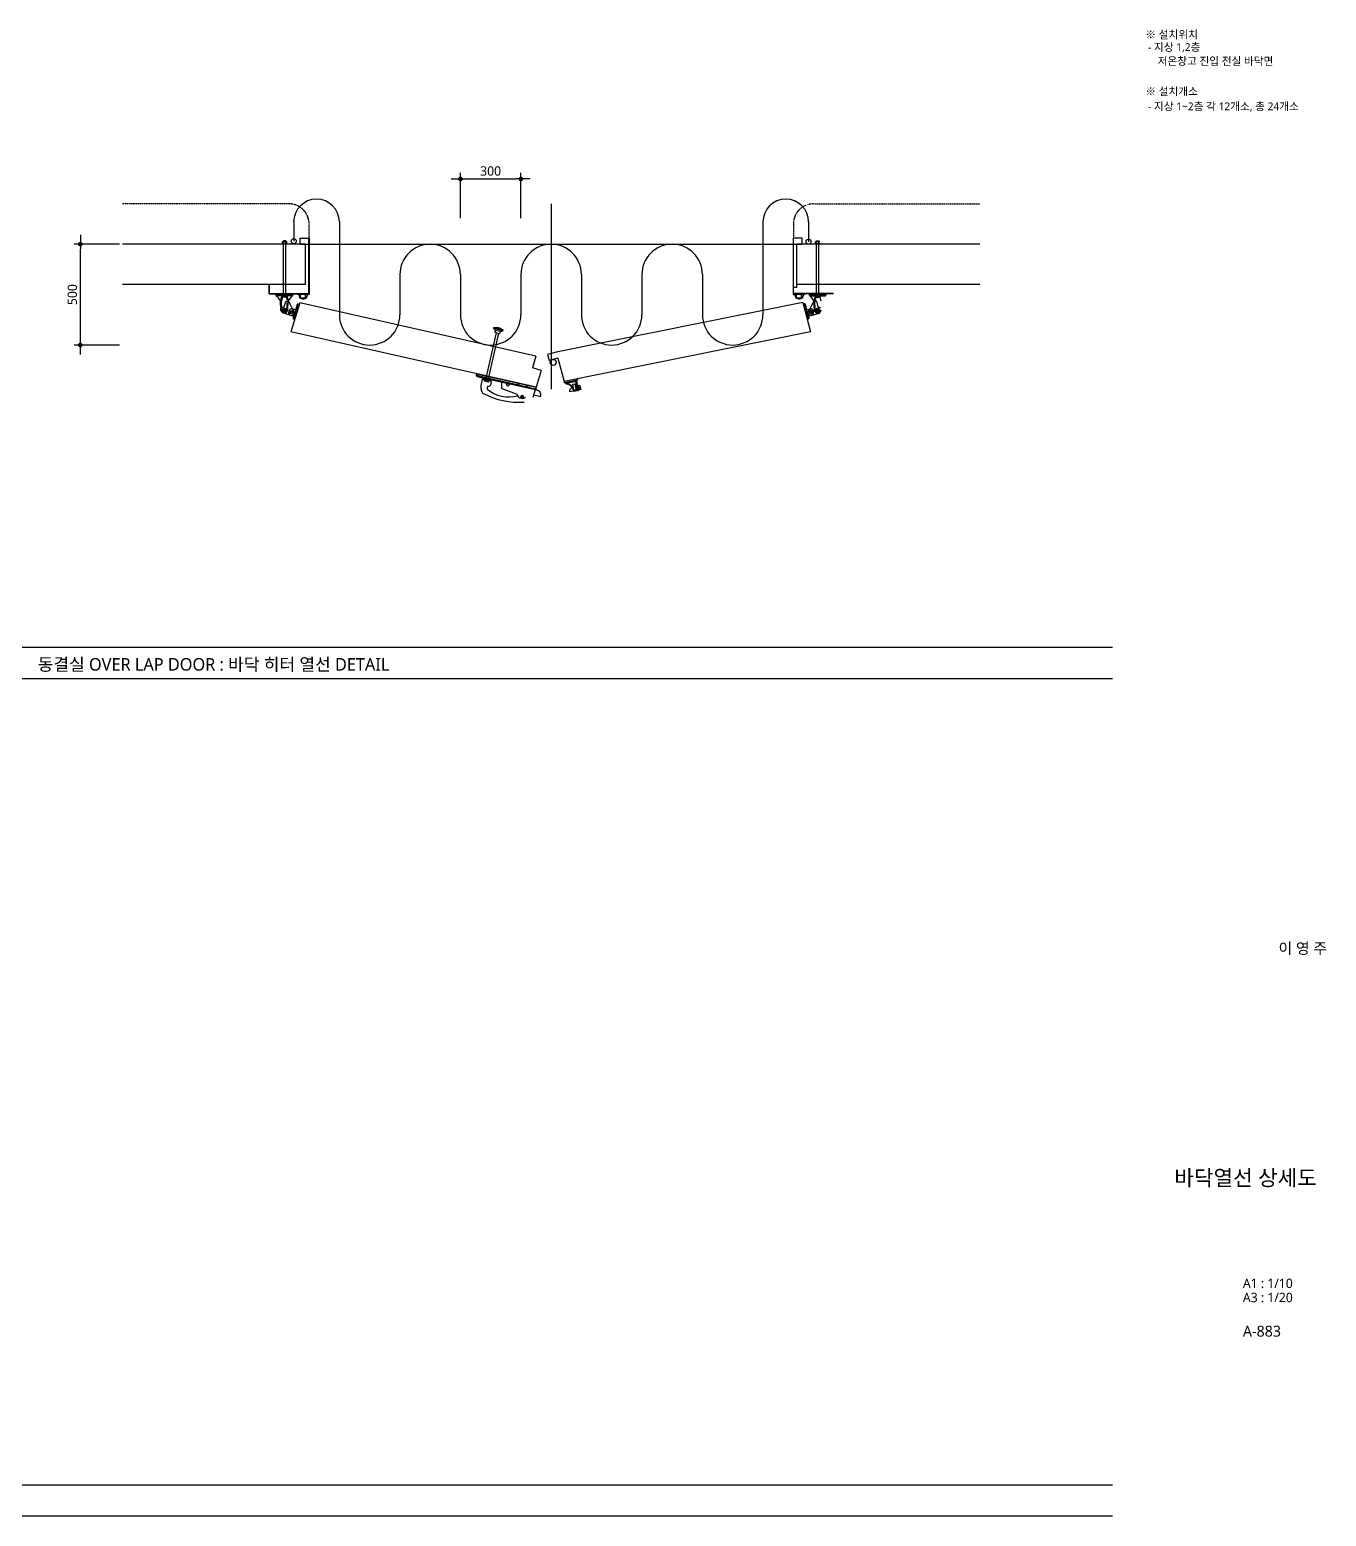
# Model space of a CAD drawing. Header units: millimetres. Extents: x 232323 to 272954, y -5343 to 8721.
# Drawn here: x 256901 to 261050, y 607 to 5365 of the extents above; entities that cross this region are included whole.
import ezdxf
from ezdxf.enums import TextEntityAlignment as Align

# ---------------------------------------------------------------- set-up
doc = ezdxf.new("R2010")
doc.units = ezdxf.units.MM
doc.header["$MEASUREMENT"] = 0
doc.linetypes.add('HID', pattern=[2, 1.1, -0.9])
doc.linetypes.add('HIDDEN', pattern=[0.375, 0.25, -0.125])
doc.layers.get('0').update_dxf_attribs({"linetype": 'CONTINUOUS'})
for name, color, linetype, lineweight in [('A-BORD-TEXT', 3, 'CONTINUOUS', 25), ('A-DIMS', 7, 'CONTINUOUS', 25), ('A-MKXX-NAME', 3, 'CONTINUOUS', 25), ('A-XXXX-TABL', 7, 'CONTINUOUS', 25), ('A-XXXX-TXT2', 3, 'CONTINUOUS', 25)]:
    doc.layers.add(name, color=color, linetype=linetype, lineweight=lineweight)
for name, color, linetype in [('ETC', 6, 'CONTINUOUS'), ('HAT', 5, 'CONTINUOUS'), ('PL', 7, 'CONTINUOUS'), ('WAL', 3, 'CONTINUOUS'), ('걸레받이', 9, 'HIDDEN'), ('방열도어', 8, 'CONTINUOUS')]:
    doc.layers.add(name, color=color, linetype=linetype)
doc.styles.add('HY울릉도L', font='')
doc.styles.add('맑은고딕', font='malgun.ttf')
doc.styles.get('HY울릉도L').set_extended_font_data('HYwulM')
doc.dimstyles.new('CDIM', dxfattribs={"dimtxt": 3, "dimasz": 1.5, "dimexe": 2, "dimexo": 1, "dimgap": 1, "dimtad": 1, "dimdec": 0, "dimrnd": 0.5, "dimzin": 0, "dimdsep": 32, "dimlunit": 6, "dimtxsty": 'HY울릉도L', "dimblk1": '_CIDOT', "dimblk2": '_CIDOT', "dimsah": 1, "dimcen": 5.5, "dimclrd": 2, "dimclre": 2, "dimclrt": 7, "dimadec": 0, "dimazin": 0, "dimtfac": 1, "dimtdec": 0, "dimtix": 1, "dimtmove": 2, "dimatfit": 1, "dimldrblk": '_CIDOT', "dimfxl": 1, "dimtolj": 1, "dimtzin": 0, "dimlwd": -1, "dimarcsym": 0})

# ---------------------------------------------------------------- blocks, each defined once
blk = doc.blocks.new('_CIDOT')
at = {"color": 0, "linetype": 'ByBlock'}
blk.add_line((2, 0), (-1, 0), dxfattribs=at)
at = {"color": 0, "linetype": 'ByBlock', "const_width": 0.5}
blk.add_lwpolyline([(-0.25, 0, 1), (0.25, 0, 1)], format="xyb", close=True, dxfattribs=at)
blk = doc.blocks.new('*D91')
at = {"layer": 'A-DIMS', "lineweight": -2, "transparency": 16777216}
for p, q in [((258279, 4762.4), (258279, 4907.4)), ((258472.6, 4762.4), (258472.6, 4907.4))]:
    blk.add_line(p, q, dxfattribs=at)
at = {"layer": 'A-DIMS', "transparency": 16777216}
blk.add_line((258294, 4887.4), (258457.6, 4887.4), dxfattribs=at)
at = {"layer": 'A-DIMS', "transparency": 16777216, "xscale": 15, "yscale": 15, "zscale": 15, "rotation": 180}
blk.add_blockref('_CIDOT', (258279, 4887.4), dxfattribs=at)
at = {"layer": 'A-DIMS', "transparency": 16777216, "xscale": 15, "yscale": 15, "zscale": 15}
blk.add_blockref('_CIDOT', (258472.6, 4887.4), dxfattribs=at)
at = {"layer": 'A-DIMS', "color": 3, "transparency": 16777216, "insert": (258375.8, 4912.9), "char_height": 30, "attachment_point": 5, "style": '맑은고딕'}
blk.add_mtext('\\A1;300', dxfattribs=at)
blk = doc.blocks.new('*D92')
at = {"layer": 'A-DIMS', "lineweight": -2, "transparency": 16777216}
for p, q in [((257187.7, 4678.7), (257042.7, 4678.7)), ((257187.7, 4356), (257042.7, 4356))]:
    blk.add_line(p, q, dxfattribs=at)
at = {"layer": 'A-DIMS', "transparency": 16777216}
blk.add_line((257062.7, 4371), (257062.7, 4663.7), dxfattribs=at)
at = {"layer": 'A-DIMS', "transparency": 16777216, "xscale": 15, "yscale": 15, "zscale": 15}
for p, rotation in [((257062.7, 4678.7), 90), ((257062.7, 4356), 270)]:
    blk.add_blockref('_CIDOT', p, dxfattribs=dict(at, rotation=rotation))
at = {"layer": 'A-DIMS', "color": 3, "transparency": 16777216, "insert": (257037.2, 4517.3), "char_height": 30, "attachment_point": 5, "rotation": 90, "style": '맑은고딕'}
blk.add_mtext('\\A1;500', dxfattribs=at)

msp = doc.modelspace()

# ---------------------------------------------------------------- linework, layer by layer
msp.add_line((260366.3, 3288), (253178.8, 3288))
at = {"layer": 'A-XXXX-TABL'}
for p, q in [((260366.3, 3388), (253178.8, 3388)), ((260366.3, 707), (253178.8, 707)), ((260366.3, 607), (253178.8, 607))]:
    msp.add_line(p, q, dxfattribs=at)
at = {"layer": 'ETC', "color": 9}
for p, q in [((258569.4, 4807.8), (258569.4, 4214.4)), ((257708.6, 4678.7), (257708.6, 4679.7)), ((257708.6, 4679.4), (257724.1, 4679.4)), ((257709.2, 4680.3), (257723.4, 4680.3)), ((257709.6, 4680.3), (257709.6, 4686.8)), ((257710.2, 4687.4), (257722.5, 4687.4)), ((257712.5, 4509.3), (257712.5, 4689.8)), ((257720.2, 4689.8), (257712.5, 4689.8)), ((257712.8, 4686.8), (257712.8, 4680.3)), ((257719.9, 4686.8), (257719.9, 4680.3)), ((257720.2, 4509.3), (257720.2, 4689.8)), ((257723.1, 4680.3), (257723.1, 4686.8)), ((257724.1, 4678.7), (257724.1, 4679.7)), ((257765.7, 4698.1), (257794.8, 4698.1)), ((257765.7, 4678.7), (257765.7, 4698.1)), ((257782.7, 4678.7), (257765.7, 4678.7)), ((257766.2, 4679.2), (257766.2, 4697.6)), ((257766.2, 4697.6), (257794.3, 4697.6)), ((257766.2, 4679.2), (257782.7, 4679.2)), ((257794.3, 4520.6), (257794.3, 4697.6)), ((257794.8, 4698.1), (257794.8, 4518.8)), ((259344.1, 4698.1), (259344.1, 4518.8)), ((259373.2, 4698.1), (259344.1, 4698.1)), ((259344.6, 4520.6), (259344.6, 4697.6)), ((259372.7, 4697.6), (259344.6, 4697.6)), ((259356.2, 4539.9), (259356.2, 4679.2)), ((259372.7, 4679.2), (259356.2, 4679.2)), ((259356.2, 4678.7), (259373.2, 4678.7)), ((259372.7, 4679.2), (259372.7, 4697.6)), ((259373.2, 4678.7), (259373.2, 4698.1)), ((259414.8, 4678.7), (259414.8, 4679.7)), ((259430.3, 4679.4), (259414.8, 4679.4)), ((259429.7, 4680.3), (259415.5, 4680.3)), ((259415.8, 4680.3), (259415.8, 4686.8)), ((259428.7, 4687.4), (259416.4, 4687.4)), ((259418.7, 4509.3), (259418.7, 4689.8)), ((259418.7, 4689.8), (259426.4, 4689.8)), ((259419, 4686.8), (259419, 4680.3)), ((259426.1, 4686.8), (259426.1, 4680.3)), ((259426.4, 4509.3), (259426.4, 4689.8)), ((257665.9, 4549.6), (257665.9, 4520.1)), ((257666.5, 4549.6), (257666.5, 4520.6)), ((257666.5, 4520.6), (257794.3, 4520.6)), ((257795.3, 4553.4), (257794.8, 4553.4)), ((257795.3, 4553.4), (257795.3, 4518.2)), ((259343.6, 4553.4), (259344.1, 4553.4)), ((259343.6, 4553.4), (259343.6, 4518.2)), ((259356.2, 4539.9), (259344.6, 4539.9)), ((259472.4, 4520.6), (259344.6, 4520.6)), ((257665.9, 4520.1), (257794.8, 4520.1)), ((257688.3, 4517.2), (257688.3, 4520.1)), ((257743.2, 4516.8), (257688.3, 4516.8)), ((257740.2, 4513.6), (257691.2, 4513.6)), ((257707.5, 4513.6), (257702.7, 4496.6)), ((257704.4, 4468), (257703.2, 4495.5)), ((257705.5, 4469.3), (257706.9, 4473.8)), ((257710.9, 4513.6), (257706.3, 4497.5)), ((257707.5, 4469), (257706.3, 4497.5)), ((257706.9, 4473.8), (257714.9, 4478.1)), ((257708.6, 4520.1), (257708.6, 4519.1)), ((257708.6, 4519.4), (257724.1, 4519.4)), ((257709.2, 4518.4), (257723.4, 4518.4)), ((257709.6, 4518.4), (257709.6, 4512)), ((257710.2, 4511.3), (257722.5, 4511.3)), ((257710.6, 4471.1), (257716, 4473.9)), ((257720.2, 4509.3), (257712.5, 4509.3)), ((257712.8, 4512), (257712.8, 4518.4)), ((257714.9, 4478.1), (257720.3, 4496)), ((257716, 4473.9), (257721.2, 4470.5)), ((257719.9, 4512), (257719.9, 4518.4)), ((257720.3, 4496), (257730.8, 4492.8)), ((257720.6, 4513.6), (257725.2, 4497.5)), ((257723.1, 4518.4), (257723.1, 4512)), ((257723.9, 4513.6), (257728.8, 4496.6)), ((257723.9, 4469), (257725.2, 4497.5)), ((257724.1, 4520.1), (257724.1, 4519.1)), ((257727.1, 4468), (257728.3, 4495.5)), ((257730.8, 4492.8), (257734.1, 4486.1)), ((257734.1, 4486.1), (257741.7, 4471)), ((257764.8, 4490.7), (257736.7, 4397.8)), ((257743.2, 4517.2), (257743.2, 4520.1)), ((257756.5, 4485.4), (257743.4, 4442.2)), ((257745.1, 4439), (257759.7, 4487.2)), ((257756.7, 4520.1), (257756.7, 4518.8)), ((257756.7, 4518.8), (257794.8, 4518.8)), ((257763.4, 4486), (257759.7, 4487.2)), ((257761.9, 4518.8), (257761.9, 4515.5)), ((257763.2, 4518.8), (257763.2, 4515.5)), ((258520.7, 4320.4), (257764.8, 4490.7)), ((257767.7, 4507.1), (257767.7, 4518.8)), ((257767.7, 4507.1), (257783.8, 4507.1)), ((257773.5, 4505.2), (257778, 4505.2)), ((257773.5, 4503.9), (257778, 4503.9)), ((257783.8, 4507.1), (257783.8, 4518.8)), ((257788.3, 4518.8), (257788.3, 4515.5)), ((257789.6, 4518.8), (257789.6, 4515.5)), ((257795.3, 4518.2), (257789.6, 4518.2)), ((259374.8, 4492.2), (258585.7, 4332.7)), ((259343.6, 4518.2), (259349.3, 4518.2)), ((259472.9, 4520.1), (259344.1, 4520.1)), ((259344.1, 4518.8), (259382.2, 4518.8)), ((259349.3, 4518.8), (259349.3, 4515.5)), ((259350.5, 4518.8), (259350.5, 4515.5)), ((259355.1, 4507.1), (259355.1, 4518.8)), ((259355.1, 4507.1), (259371.2, 4507.1)), ((259360.9, 4505.2), (259365.4, 4505.2)), ((259360.9, 4503.9), (259365.4, 4503.9)), ((259371.2, 4507.1), (259371.2, 4518.8)), ((259374.8, 4492.2), (259399.9, 4398.5)), ((259375.7, 4518.8), (259375.7, 4515.5)), ((259376.1, 4487.6), (259379.8, 4488.6)), ((259377, 4518.8), (259377, 4515.5)), ((259392.9, 4439.9), (259379.8, 4488.6)), ((259382.2, 4520.1), (259382.2, 4518.8)), ((259393.5, 4447.5), (259383, 4486.7)), ((259395.7, 4517.2), (259395.7, 4520.1)), ((259395.7, 4516.8), (259450.6, 4516.8)), ((259405.3, 4486.7), (259397.4, 4471.9)), ((259398.7, 4513.6), (259447.7, 4513.6)), ((259408.9, 4493.3), (259405.3, 4486.7)), ((259419.5, 4496.1), (259408.9, 4493.3)), ((259415, 4513.6), (259410.1, 4496.6)), ((259411.8, 4468), (259410.6, 4495.5)), ((259418.3, 4513.6), (259413.7, 4497.5)), ((259414.9, 4469), (259413.7, 4497.5)), ((259414.8, 4520.1), (259414.8, 4519.1)), ((259430.3, 4519.4), (259414.8, 4519.4)), ((259429.7, 4518.4), (259415.5, 4518.4)), ((259415.8, 4518.4), (259415.8, 4512)), ((259428.7, 4511.3), (259416.4, 4511.3)), ((259422.8, 4473.9), (259417.7, 4470.5)), ((259418.7, 4509.3), (259426.4, 4509.3)), ((259419, 4512), (259419, 4518.4)), ((259424.4, 4478), (259419.5, 4496.1)), ((259428.3, 4471.1), (259422.8, 4473.9)), ((259432.2, 4473.5), (259424.4, 4478)), ((259426.1, 4512), (259426.1, 4518.4)), ((259428, 4513.6), (259432.6, 4497.5)), ((257707.5, 4469), (257704.6, 4467.6)), ((257710.5, 4459.3), (257704.6, 4467.6)), ((257705.5, 4469.3), (257705, 4467.6)), ((257709.9, 4458.5), (257705, 4467.6)), ((257712.5, 4462), (257707.5, 4469)), ((257733.3, 4451.4), (257709.9, 4458.5)), ((257710.3, 4465), (257710.6, 4471.1)), ((257715.4, 4461.6), (257710.3, 4465)), ((257711.5, 4458.7), (257712.5, 4462)), ((257719.9, 4458.7), (257711.5, 4458.7)), ((257718.9, 4462), (257712.5, 4462)), ((257720.9, 4464.4), (257715.4, 4461.6)), ((257718.9, 4462), (257723.9, 4469)), ((257719.9, 4458.7), (257718.9, 4462)), ((257721.2, 4470.5), (257720.9, 4464.4)), ((257720.9, 4459.3), (257726.9, 4467.6)), ((257727.1, 4468), (257723.9, 4469)), ((257731.1, 4466.2), (257729.4, 4460.6)), ((257731.6, 4460), (257733.7, 4465.8)), ((257735.6, 4455.4), (257731.6, 4460)), ((257733.3, 4451.4), (257737.1, 4450.3)), ((257733.7, 4465.8), (257739.7, 4466.9)), ((257743.8, 4448.1), (257734.6, 4450.9)), ((257741.6, 4456.4), (257735.6, 4455.4)), ((257745.3, 4452.9), (257737.1, 4450.3)), ((257739.7, 4466.9), (257743.7, 4462.2)), ((257750, 4468.5), (257740.7, 4471.3)), ((257743.7, 4462.2), (257741.6, 4456.4)), ((257741.7, 4471), (257747.3, 4459.7)), ((257748.8, 4437.8), (257745.1, 4439)), ((257747.3, 4459.7), (257745.3, 4452.9)), ((259388.9, 4469.6), (259398.3, 4472.1)), ((259389.1, 4438.9), (259392.9, 4439.9)), ((259397.4, 4471.9), (259391.3, 4460.7)), ((259391.3, 4460.7), (259393.2, 4453.8)), ((259393.2, 4453.8), (259401.3, 4451)), ((259393.5, 4447.5), (259394.7, 4443.1)), ((259394.4, 4449), (259403.8, 4451.5)), ((259399.1, 4467.7), (259395, 4463.1)), ((259395, 4463.1), (259396.9, 4457.3)), ((259396.9, 4457.3), (259402.9, 4456)), ((259405.1, 4466.4), (259399.1, 4467.7)), ((259405.1, 4452), (259401.3, 4451)), ((259402.9, 4456), (259407, 4460.6)), ((259407, 4460.6), (259405.1, 4466.4)), ((259405.1, 4452), (259428.7, 4458.3)), ((259407.8, 4466.6), (259409.3, 4461)), ((259411.8, 4468), (259414.9, 4469)), ((259417.9, 4459.3), (259412, 4467.6)), ((259420, 4462), (259414.9, 4469)), ((259417.7, 4470.5), (259418, 4464.4)), ((259418, 4464.4), (259423.5, 4461.6)), ((259419, 4458.7), (259420, 4462)), ((259419, 4458.7), (259427.3, 4458.7)), ((259420, 4462), (259426.4, 4462)), ((259423.5, 4461.6), (259428.6, 4465)), ((259426.4, 4462), (259431.4, 4469)), ((259427.3, 4458.7), (259426.4, 4462)), ((259428.6, 4465), (259428.3, 4471.1)), ((259428.4, 4459.3), (259434.3, 4467.6)), ((259428.7, 4458.3), (259433.9, 4467.3)), ((258521, 4221.1), (257736.7, 4397.8)), ((258359.1, 4239.9), (258394.4, 4395.4)), ((258401.3, 4393.8), (258366, 4238.3)), ((258384.7, 4409.5), (258385, 4410.7)), ((258384.7, 4409.5), (258416.2, 4402.3)), ((258385, 4410.7), (258416.4, 4403.6)), ((258390.3, 4396.3), (258391.7, 4404)), ((258394.4, 4395.4), (258390.3, 4396.3)), ((258391.7, 4403.9), (258407.4, 4400.3)), ((258394.4, 4395.4), (258401.3, 4393.8)), ((258401.3, 4393.8), (258405.4, 4392.9)), ((258405.4, 4392.9), (258407.4, 4400.3)), ((258416.2, 4402.3), (258416.4, 4403.6)), ((259399.9, 4398.5), (258610.8, 4239)), ((258585.7, 4332.7), (258557.6, 4325.2)), ((258520.7, 4320.4), (258509.5, 4283.3)), ((258537.3, 4274.9), (258509.5, 4283.3)), ((258557.6, 4325.2), (258562.6, 4306.5)), ((258590.7, 4314), (258562.6, 4306.5)), ((258590.7, 4314), (258610.8, 4239)), ((258330.9, 4264.2), (258329.7, 4259.2)), ((258329.7, 4259.2), (258519.8, 4216)), ((258331.9, 4255.7), (258329.7, 4259.2)), ((258330.9, 4264.2), (258521, 4221.1)), ((258331.9, 4255.7), (258519.2, 4213.2)), ((258335.9, 4263.1), (258334.7, 4258.1)), ((258334.7, 4255.1), (258334.7, 4258.1)), ((258348.6, 4246), (258344.5, 4225.7)), ((258350.1, 4247), (258376.5, 4241)), ((258351.7, 4251.2), (258351.6, 4250.6)), ((258352.6, 4249.1), (258375.2, 4243.9)), ((258355.9, 4240.6), (258357.5, 4247.5)), ((258369.1, 4237.6), (258355.9, 4240.6)), ((258370.7, 4244.5), (258357.5, 4247.5)), ((258366, 4238.3), (258359.1, 4239.9)), ((258369.1, 4237.6), (258370.7, 4244.5)), ((258377.5, 4239.4), (258375.1, 4227.5)), ((258376.9, 4245.5), (258376.8, 4244.9)), ((258410.3, 4235.3), (258410.6, 4218.2)), ((258537.3, 4274.9), (258521, 4221.1)), ((258610.8, 4239), (258611.3, 4236.5)), ((258611.3, 4236.5), (258653.7, 4244.9)), ((258615.8, 4233.4), (258611.3, 4236.5)), ((258615.8, 4233.4), (258650.7, 4240.4)), ((258646.9, 4239.6), (258652.7, 4210.5)), ((258650.7, 4240.4), (258653.7, 4244.9)), ((258650.7, 4240.4), (258656.7, 4210)), ((258653.2, 4247.5), (258653.7, 4244.9)), ((258367.5, 4223.5), (258373.4, 4225.5)), ((258458.9, 4198.4), (258412.7, 4215.3)), ((258458.9, 4198.4), (258461.3, 4194.6)), ((258461.9, 4229.2), (258463.1, 4234.2)), ((258464.4, 4225.6), (258461.9, 4229.2)), ((258466.9, 4228), (258468.1, 4233.1)), ((258467.6, 4224.9), (258466.9, 4228)), ((258490.2, 4222.8), (258488.3, 4220.2)), ((258490.2, 4222.8), (258491.4, 4227.8)), ((258491.5, 4219.5), (258495.3, 4221.6)), ((258495.3, 4221.6), (258496.4, 4226.7)), ((258511.9, 4189.1), (258519.2, 4213.2)), ((258514.1, 4196.5), (258536.2, 4191.5)), ((258519.8, 4216), (258516.3, 4213.9)), ((258521, 4221.1), (258519.2, 4213.2)), ((258519.2, 4213.2), (258523, 4212.3)), ((258617.1, 4233.7), (258617.4, 4232.1)), ((258650, 4210.8), (258627.8, 4206.4)), ((258639.8, 4218.8), (258635.5, 4217.9)), ((258637.6, 4230.2), (258645.8, 4231.8)), ((258637.6, 4230.2), (258639.8, 4218.8)), ((258640.5, 4212), (258655.7, 4215.1)), ((258642.6, 4208.5), (258652.7, 4210.5)), ((258645.8, 4231.8), (258650, 4210.8)), ((258652.7, 4210.5), (258655.7, 4215.1)), ((258653.3, 4227.1), (258654.3, 4227.3)), ((258654.3, 4227.3), (258657.7, 4210.2)), ((258656.5, 4226.1), (258654.6, 4225.7)), ((258656.5, 4226.1), (258659.3, 4212.1)), ((258661.7, 4226.1), (258656.7, 4225.1)), ((258656.7, 4210), (258657.7, 4210.2)), ((258659.3, 4212.1), (258657.4, 4211.8)), ((258662.9, 4220.1), (258657.9, 4219.1)), ((258664.1, 4214.1), (258659.1, 4213.1)), ((258661.7, 4226.1), (258664.1, 4214.1))]:
    msp.add_line(p, q, dxfattribs=at)
for centre, radius in [((257715.7, 4467.8), 4.84), ((257715.7, 4467.8), 2.9), ((257737.7, 4461.1), 4.84), ((257737.7, 4461.1), 2.9), ((259401, 4461.8), 4.84), ((259401, 4461.8), 2.9), ((259423.2, 4467.8), 4.84), ((259423.2, 4467.8), 2.9), ((258576, 4300.3), 9.68), ((258431.1, 4228.9), 4.2), ((258476.6, 4190.9), 4.2), ((258476.6, 4190.9), 2.42)]:
    msp.add_circle(centre, radius, dxfattribs=at)
for centre, radius, start, end in [((257709.2, 4679.7), 0.646, 90, 180), ((257710.2, 4686.8), 0.646, 90, 180), ((257710.2, 4681), 0.646, 180, 270), ((257712.1, 4686.8), 0.646, 0, 90), ((257712.1, 4681), 0.646, 270, 0), ((257713.4, 4686.8), 0.646, 90, 180), ((257713.4, 4681), 0.646, 180, 270), ((257719.2, 4686.8), 0.646, 0, 90), ((257719.2, 4681), 0.646, 270, 0), ((257720.5, 4686.8), 0.646, 90, 180), ((257720.5, 4681), 0.646, 180, 270), ((257722.5, 4686.8), 0.646, 0, 90), ((257722.5, 4681), 0.646, 270, 0), ((257723.4, 4679.7), 0.646, 0, 90), ((259415.5, 4679.7), 0.646, 90, 180), ((259416.4, 4686.8), 0.646, 90, 180), ((259416.4, 4681), 0.646, 180, 270), ((259418.4, 4686.8), 0.646, 0, 90), ((259418.4, 4681), 0.646, 270, 0), ((259419.7, 4686.8), 0.646, 90, 180), ((259419.7, 4681), 0.646, 180, 270), ((259425.5, 4686.8), 0.646, 0, 90), ((259425.5, 4681), 0.646, 270, 0), ((259426.8, 4686.8), 0.646, 90, 180), ((259426.8, 4681), 0.646, 180, 270), ((259428.7, 4686.8), 0.646, 0, 90), ((259428.7, 4681), 0.646, 270, 0), ((257689.6, 4517.2), 1.29, 180, 214.0194), ((257632.3, 4461.6), 78.6, 25.5962, 44.3387), ((257709.2, 4519.1), 0.646, 180, 270), ((257710.2, 4517.8), 0.646, 90, 180), ((257710.2, 4512), 0.646, 180, 270), ((257712.1, 4517.8), 0.646, 0, 90), ((257712.1, 4512), 0.646, 270, 0), ((257713.4, 4517.8), 0.646, 90, 180), ((257713.4, 4512), 0.646, 180, 270), ((257719.2, 4517.8), 0.646, 0, 90), ((257719.2, 4512), 0.646, 270, 0), ((257720.5, 4517.8), 0.646, 90, 180), ((257720.5, 4512), 0.646, 180, 270), ((257722.5, 4517.8), 0.646, 0, 90), ((257722.5, 4512), 0.646, 270, 0), ((257723.4, 4519.1), 0.646, 270, 0), ((257799.2, 4461.6), 78.6, 135.6613, 154.4038), ((257741.9, 4517.2), 1.29, 325.9806, 0), ((257759, 4484.7), 2.58, 73.1506, 163.1506), ((257773.5, 4515.5), 11.6, 180, 270), ((257773.5, 4515.5), 10.3, 180, 270), ((257778, 4515.5), 11.6, 270, 0), ((257778, 4515.5), 10.3, 270, 0), ((259360.9, 4515.5), 11.6, 180, 270), ((259360.9, 4515.5), 10.3, 180, 270), ((259365.4, 4515.5), 10.3, 270, 0), ((259365.4, 4515.5), 11.6, 270, 0), ((259380.5, 4486.1), 2.58, 14.9958, 104.9958), ((259397, 4517.2), 1.29, 180, 214.0194), ((259339.7, 4461.6), 78.6, 25.5962, 44.3387), ((259415.5, 4519.1), 0.646, 180, 270), ((259416.4, 4517.8), 0.646, 90, 180), ((259416.4, 4512), 0.646, 180, 270), ((259418.4, 4517.8), 0.646, 0, 90), ((259418.4, 4512), 0.646, 270, 0), ((259419.7, 4517.8), 0.646, 90, 180), ((259419.7, 4512), 0.646, 180, 270), ((259425.5, 4517.8), 0.646, 0, 90), ((259425.5, 4512), 0.646, 270, 0), ((259426.8, 4517.8), 0.646, 90, 180), ((259426.8, 4512), 0.646, 180, 270), ((259428.7, 4517.8), 0.646, 0, 90), ((259428.7, 4512), 0.646, 270, 0), ((257705.6, 4468.3), 1.29, 193.7223, 215.5377), ((257711.5, 4460), 1.29, 215.5377, 270), ((257719.9, 4460), 1.29, 270, 324.4623), ((257725.8, 4468.3), 1.29, 324.4623, 346.2777), ((257736.8, 4458.3), 7.75, 163.1506, 253.1506), ((257738.5, 4463.9), 7.75, 73.1506, 163.1506), ((257745.9, 4441.4), 2.58, 163.1506, 253.1506), ((257743.5, 4446.9), 1.29, 343.1506, 73.1506), ((257750.4, 4469.7), 1.29, 253.1506, 343.1506), ((259388.6, 4470.9), 1.29, 194.9958, 284.9958), ((259392.2, 4442.4), 2.58, 284.9958, 14.9958), ((259394.8, 4447.8), 1.29, 104.9958, 194.9958), ((259400.3, 4464.6), 7.75, 14.9958, 104.9958), ((259401.8, 4459), 7.75, 284.9958, 14.9958), ((259413.1, 4468.3), 1.29, 193.7223, 215.5377), ((259419, 4460), 1.29, 215.5377, 270), ((259427.3, 4460), 1.29, 270, 324.4623), ((258399.8, 4421.6), 19.4, 218.6298, 245.2587), ((258393.7, 4376.3), 35.6, 50.2149, 104.1979), ((258386, 4342.5), 68.2, 63.5209, 90.892), ((258407.7, 4419.8), 19.4, 269.1542, 295.783), ((258349.8, 4245.7), 1.29, 77.2064, 167.2064), ((258352.8, 4250.3), 1.29, 167.2064, 257.2064), ((258375.5, 4245.2), 1.29, 257.2064, 347.2064), ((258376.3, 4239.7), 1.29, 347.2064, 77.2064), ((258407.8, 4235.8), 2.58, 347.2064, 77.2064), ((258438.9, 4223.1), 94.2, 177.2158, 184.9133), ((258363.2, 4215.8), 18.1, 182.5305, 237.5023), ((258466.2, 4416.5), 243.6, 242.4301, 273.95), ((258408.1, 4213.8), 43.5, 170.2799, 178.1115), ((258432.7, 4293.2), 103.5, 228.9029, 286.2746), ((258368.9, 4220), 3.8, 105.0066, 162.3708), ((258372.6, 4228), 2.58, 288.5322, 348.6475), ((258413.8, 4218.3), 3.23, 180.7768, 249.9922), ((258477.2, 4203.1), 18, 208.296, 306.1168), ((258519.2, 4195.3), 17.4, 347.2064, 77.2064), ((258615.3, 4205.1), 28.1, 7.1891, 86.0462), ((258618.7, 4232.3), 1.29, 191.2643, 262.8632), ((258615.3, 4205.1), 26.2, 9.7898, 82.8632), ((258637.5, 4208.3), 9.82, 101.2643, 191.2643), ((258642.4, 4209.8), 1.29, 189.7898, 281.2643)]:
    msp.add_arc(centre, radius, start, end, dxfattribs=at)
at = {"layer": 'HAT', "color": 9, "linetype": 'HID'}
msp.add_line((257782.7, 4678.7), (259356.2, 4679.2), dxfattribs=at)
at = {"layer": 'HAT', "color": 1, "linetype": 'Continuous'}
for centre, start, end in [((258182.1, 4581.7), 0, 180), ((258569.4, 4581.7), 0, 180), ((258956.8, 4581.7), 0, 180), ((257988.5, 4452.8), 180, 0), ((258375.8, 4452.8), 180, 0), ((258763.1, 4452.8), 180, 0), ((259150.4, 4452.8), 180, 0)]:
    msp.add_arc(centre, 96.8, start, end, dxfattribs=at)
at = {"layer": 'PL', "color": 9}
for p, q in [((257782.7, 4678.7), (257197.7, 4678.7)), ((257782.7, 4678.7), (257782.7, 4549.6)), ((259941.2, 4678.7), (259356.2, 4678.7)), ((257782.7, 4549.6), (257197.7, 4549.6)), ((259941.2, 4549.6), (259356.2, 4549.6))]:
    msp.add_line(p, q, dxfattribs=at)
at = {"layer": 'WAL', "color": 9}
for centre in [(257745.5, 4688.3), (259393.4, 4686.8)]:
    msp.add_circle(centre, 8.07, dxfattribs=at)
at = {"layer": '걸레받이', "color": 9}
for p, q in [((257730.3, 4807.8), (257197.7, 4807.8)), ((259409.2, 4807.8), (259941.2, 4807.8)), ((257794.8, 4678.7), (257794.8, 4743.3)), ((259344.6, 4743.3), (259344.6, 4698.1))]:
    msp.add_line(p, q, dxfattribs=at)
for centre, start, end in [((257730.3, 4743.3), 0, 90), ((259409.2, 4743.3), 90, 180)]:
    msp.add_arc(centre, 64.6, start, end, dxfattribs=at)
at = {"layer": '방열도어', "color": 1, "ltscale": 0.5}
for p, q in [((257745.5, 4749.8), (257745.5, 4688.3)), ((257891.6, 4749.8), (257891.6, 4452.8)), ((259247.3, 4749.8), (259247.3, 4452.8)), ((258085.3, 4581.7), (258085.3, 4452.8)), ((258279, 4581.7), (258279, 4452.8)), ((258472.6, 4581.7), (258472.6, 4452.8)), ((258666.3, 4581.7), (258666.3, 4452.8)), ((258859.9, 4581.7), (258859.9, 4452.8)), ((259053.6, 4581.7), (259053.6, 4452.8))]:
    msp.add_line(p, q, dxfattribs=at)
at = {"layer": '방열도어', "color": 9, "ltscale": 0.5}
msp.add_line((259393.4, 4749.8), (259393.4, 4686.7), dxfattribs=at)
at = {"layer": '방열도어', "color": 1, "ltscale": 0.5}
for centre, start, end in [((257818.5, 4749.8), 0.0001, 180), ((259320.3, 4749.8), 0, 179.9999)]:
    msp.add_arc(centre, 73.1, start, end, dxfattribs=at)

# ---------------------------------------------------------------- texts
at = {"layer": 'A-BORD-TEXT', "style": '맑은고딕'}
msp.add_text('이 영 주', height=35, dxfattribs=at).set_placement((261052.7, 2407.3), align=Align.RIGHT)
msp.add_text('바닥열선 상세도', height=50, dxfattribs=at).set_placement((260791.9, 1690.3), align=Align.MIDDLE_CENTER)
for s, height, p in [('A1 : 1/10', 30, (260783.3, 1337.7)), ('A3 : 1/20', 30, (260783.3, 1292.4)), ('A-883', 35, (260783.3, 1182))]:
    msp.add_text(s, height=height, dxfattribs=at).set_placement(p)
at = {"layer": 'A-MKXX-NAME', "style": '맑은고딕'}
for s, p in [('※ 설치위치', (260471.3, 5337)), (' - 지상 1,2층', (260471.3, 5297)), ('저온창고 진입 전실 바닥면', (260510.4, 5252.3)), ('※ 설치개소', (260471.3, 5155.3)), (' - 지상 1~2층 각 12개소, 총 24개소', (260471.3, 5107.4))]:
    msp.add_text(s, height=25, dxfattribs=at).set_placement(p)
at = {"layer": 'A-XXXX-TXT2', "style": '맑은고딕'}
msp.add_text('동결실 OVER LAP DOOR : 바닥 히터 열선 DETAIL', height=40, dxfattribs=at).set_placement((256926.2, 3313.8))

# ---------------------------------------------------------------- dimensions: what is measured, and where the dimension line sits
at = {"layer": 'A-DIMS'}
for base, p1, p2, angle, text, picture, middle in [((258472.6, 4887.4), (258279, 4752.4), (258472.6, 4752.4), 180, '300', '*D91', (258375.8, 4912.9)), ((257062.7, 4678.7), (257197.7, 4356), (257197.7, 4678.7), 270, '500', '*D92', (257037.2, 4517.3))]:
    dim = msp.add_linear_dim(base=base, p1=p1, p2=p2, angle=angle, text=text, dimstyle='CDIM', override={"dimscale": 10, "dimtxsty": '맑은고딕', "dimclrd": 256, "dimclre": 256, "dimclrt": 3}, dxfattribs=at)
    dim.commit()
    dim.dimension.update_dxf_attribs({"geometry": picture, "text_midpoint": middle})

doc.saveas('drawing.dxf')
